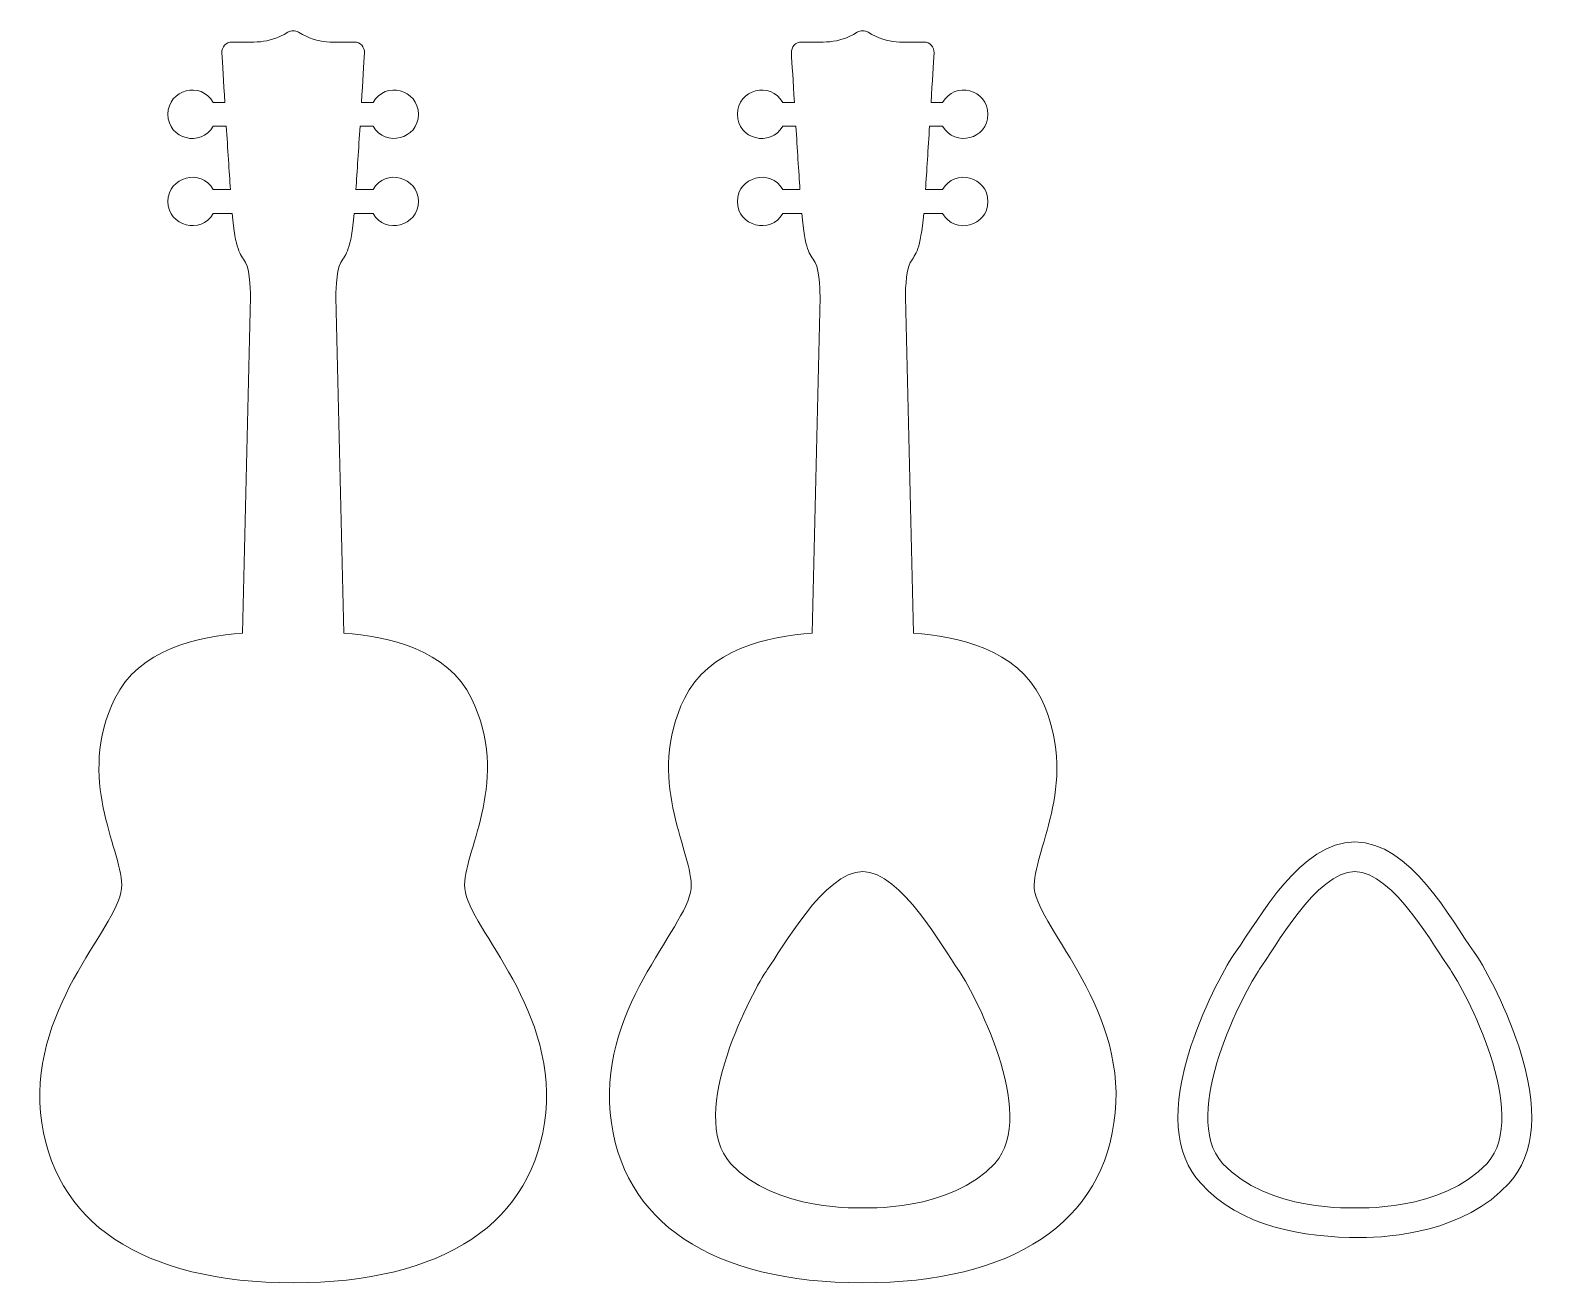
# Model space of a CAD drawing. Header units: inches. Extents: x 26.8 to 39.3, y -5.9 to -0.1.
# Drawn here: x 26.76 to 33.82, y -5.94 to -0.07 of the extents above; entities that cross this region are included whole.
import ezdxf

# ---------------------------------------------------------------- set-up
doc = ezdxf.new("R2010")
doc.units = ezdxf.units.IN
doc.header["$MEASUREMENT"] = 0
doc.layers.add('_U+0421_U+043B_U+043E_U+0439 1', color=7, linetype='Continuous')

msp = doc.modelspace()

# ---------------------------------------------------------------- linework, layer by layer
at = {"layer": '_U+0421_U+043B_U+043E_U+0439 1', "color": 1, "lineweight": 9, "true_color": 0xff0000}
for points, knots in [([(28.7896, -4.0745), (28.7949, -3.8962), (29.0045, -3.5801), (28.8221, -3.2012), (28.7118, -2.9723), (28.43, -2.9099), (28.2242, -2.8963), (28.2242, -2.8963), (28.1868, -1.3219), (28.1868, -1.3219), (28.1868, -1.3219), (28.1868, -1.3219), (28.1868, -1.3219), (28.1868, -1.3219), (28.1873, -1.1972), (28.21, -1.1601), (28.2366, -1.1167), (28.2569, -1.1045), (28.2725, -0.9298), (28.2725, -0.9298), (28.3612, -0.9298), (28.3612, -0.9298), (28.4182, -1.031), (28.5734, -0.9908), (28.5734, -0.8743), (28.5734, -0.7578), (28.4181, -0.7176), (28.3612, -0.8187), (28.3612, -0.8187), (28.2809, -0.8187), (28.2809, -0.8187), (28.2866, -0.7342), (28.2935, -0.6266), (28.3001, -0.5215), (28.3001, -0.5215), (28.3612, -0.5215), (28.3612, -0.5215), (28.4182, -0.6227), (28.5734, -0.5824), (28.5734, -0.466), (28.5734, -0.3495), (28.4181, -0.3093), (28.3612, -0.4104), (28.3612, -0.4104), (28.307, -0.4104), (28.307, -0.4104), (28.3129, -0.3144), (28.3181, -0.2293), (28.3211, -0.1783), (28.3228, -0.151), (28.3011, -0.128), (28.2737, -0.128), (28.1784, -0.127), (28.1089, -0.1403), (28.0126, -0.0817), (27.9969, -0.0721), (27.9774, -0.0721), (27.9617, -0.0817), (27.8671, -0.1393), (27.8016, -0.127), (27.7006, -0.128), (27.6732, -0.128), (27.6515, -0.151), (27.6532, -0.1783), (27.6562, -0.2293), (27.6614, -0.3144), (27.6673, -0.4104), (27.6673, -0.4104), (27.6131, -0.4104), (27.6131, -0.4104), (27.5561, -0.3092), (27.4009, -0.3495), (27.4009, -0.466), (27.4009, -0.5825), (27.5561, -0.6227), (27.6131, -0.5215), (27.6131, -0.5215), (27.6742, -0.5215), (27.6742, -0.5215), (27.6807, -0.6266), (27.6876, -0.7342), (27.6934, -0.8187), (27.6934, -0.8187), (27.6131, -0.8187), (27.6131, -0.8187), (27.5561, -0.7175), (27.4009, -0.7578), (27.4009, -0.8743), (27.4009, -0.9908), (27.5561, -1.031), (27.6131, -0.9298), (27.6131, -0.9298), (27.7017, -0.9298), (27.7017, -0.9298), (27.7174, -1.1045), (27.7377, -1.1167), (27.7643, -1.1601), (27.787, -1.1972), (27.7875, -1.3219), (27.7875, -1.3219), (27.7875, -1.3219), (27.7501, -2.8963), (27.7501, -2.8963), (27.5443, -2.9099), (27.2624, -2.9723), (27.1522, -3.2012), (26.9698, -3.5801), (27.1794, -3.8962), (27.1847, -4.0745), (27.1899, -4.2528), (26.7558, -4.6255), (26.8049, -5.1412), (26.854, -5.6569), (27.2855, -5.9375), (27.9871, -5.9375), (28.6888, -5.9375), (29.1203, -5.6569), (29.1694, -5.1412), (29.2185, -4.6255), (28.7844, -4.2528), (28.7896, -4.0745)], [0, 0, 0, 0, 1, 1, 1, 2, 2, 2, 3, 3, 3, 4, 4, 4, 5, 5, 5, 6, 6, 6, 7, 7, 7, 8, 8, 8, 9, 9, 9, 10, 10, 10, 11, 11, 11, 12, 12, 12, 13, 13, 13, 14, 14, 14, 15, 15, 15, 16, 16, 16, 17, 17, 17, 18, 18, 18, 19, 19, 19, 20, 20, 20, 21, 21, 21, 22, 22, 22, 23, 23, 23, 24, 24, 24, 25, 25, 25, 26, 26, 26, 27, 27, 27, 28, 28, 28, 29, 29, 29, 30, 30, 30, 31, 31, 31, 32, 32, 32, 33, 33, 33, 34, 34, 34, 35, 35, 35, 36, 36, 36, 37, 37, 37, 38, 38, 38, 39, 39, 39, 40, 40, 40, 40]), ([(31.4563, -4.0745), (31.4615, -3.8962), (31.6712, -3.5801), (31.4887, -3.2012), (31.3785, -2.9723), (31.0967, -2.9099), (30.8908, -2.8963), (30.8908, -2.8963), (30.8534, -1.3219), (30.8534, -1.3219), (30.8534, -1.3219), (30.8539, -1.1972), (30.8766, -1.1601), (30.9032, -1.1167), (30.9235, -1.1045), (30.9392, -0.9299), (30.9392, -0.9299), (31.0278, -0.9299), (31.0278, -0.9299), (31.0848, -1.0311), (31.2401, -0.9908), (31.2401, -0.8743), (31.2401, -0.7578), (31.0848, -0.7176), (31.0278, -0.8187), (31.0278, -0.8187), (30.9475, -0.8187), (30.9475, -0.8187), (30.9533, -0.7342), (30.9602, -0.6266), (30.9668, -0.5215), (30.9668, -0.5215), (31.0278, -0.5215), (31.0278, -0.5215), (31.0848, -0.6227), (31.2401, -0.5824), (31.2401, -0.466), (31.2401, -0.3495), (31.0848, -0.3093), (31.0278, -0.4104), (31.0278, -0.4104), (30.9737, -0.4104), (30.9737, -0.4104), (30.9796, -0.3144), (30.9847, -0.2293), (30.9878, -0.1783), (30.9894, -0.151), (30.9677, -0.128), (30.9404, -0.128), (30.845, -0.127), (30.7755, -0.1403), (30.6793, -0.0817), (30.6635, -0.0721), (30.6441, -0.0721), (30.6283, -0.0817), (30.5337, -0.1393), (30.4683, -0.127), (30.3672, -0.128), (30.3399, -0.128), (30.3182, -0.151), (30.3198, -0.1783), (30.3229, -0.2293), (30.328, -0.3144), (30.334, -0.4104), (30.334, -0.4104), (30.2798, -0.4104), (30.2798, -0.4104), (30.2228, -0.3092), (30.0675, -0.3495), (30.0675, -0.466), (30.0675, -0.5825), (30.2228, -0.6227), (30.2798, -0.5215), (30.2798, -0.5215), (30.3408, -0.5215), (30.3408, -0.5215), (30.3474, -0.6266), (30.3543, -0.7342), (30.3601, -0.8187), (30.3601, -0.8187), (30.2798, -0.8187), (30.2798, -0.8187), (30.2228, -0.7175), (30.0675, -0.7578), (30.0675, -0.8743), (30.0675, -0.9908), (30.2228, -1.031), (30.2798, -0.9299), (30.2798, -0.9299), (30.3684, -0.9299), (30.3684, -0.9299), (30.3841, -1.1045), (30.4044, -1.1167), (30.431, -1.1601), (30.4537, -1.1972), (30.4542, -1.3219), (30.4542, -1.3219), (30.4542, -1.3219), (30.4168, -2.8963), (30.4168, -2.8963), (30.2109, -2.9099), (29.9291, -2.9723), (29.8189, -3.2012), (29.6364, -3.5801), (29.8461, -3.8962), (29.8513, -4.0745), (29.8566, -4.2528), (29.4225, -4.6255), (29.4716, -5.1412), (29.5207, -5.6569), (29.9522, -5.9375), (30.6538, -5.9375), (31.3554, -5.9375), (31.7869, -5.6569), (31.836, -5.1412), (31.8851, -4.6255), (31.451, -4.2528), (31.4563, -4.0745)], [0, 0, 0, 0, 1, 1, 1, 2, 2, 2, 3, 3, 3, 4, 4, 4, 5, 5, 5, 6, 6, 6, 7, 7, 7, 8, 8, 8, 9, 9, 9, 10, 10, 10, 11, 11, 11, 12, 12, 12, 13, 13, 13, 14, 14, 14, 15, 15, 15, 16, 16, 16, 17, 17, 17, 18, 18, 18, 19, 19, 19, 20, 20, 20, 21, 21, 21, 22, 22, 22, 23, 23, 23, 24, 24, 24, 25, 25, 25, 26, 26, 26, 27, 27, 27, 28, 28, 28, 29, 29, 29, 30, 30, 30, 31, 31, 31, 32, 32, 32, 33, 33, 33, 34, 34, 34, 35, 35, 35, 36, 36, 36, 37, 37, 37, 38, 38, 38, 39, 39, 39, 39]), ([(33.725, -4.8294), (33.6579, -4.6241), (33.5539, -4.4409), (33.5167, -4.3889), (33.4079, -4.2364), (33.2161, -3.8731), (32.9579, -3.8731), (32.7033, -3.8731), (32.5167, -4.224), (32.399, -4.3889), (32.3619, -4.4409), (32.2579, -4.6241), (32.1908, -4.8294), (32.0964, -5.1184), (32.1116, -5.3344), (32.2361, -5.4714), (32.4224, -5.6764), (32.714, -5.7256), (32.9842, -5.7256), (33.1238, -5.7256), (33.4712, -5.7009), (33.6797, -5.4714), (33.8041, -5.3344), (33.8193, -5.1184), (33.725, -4.8294)], [0, 0, 0, 0, 1, 1, 1, 2, 2, 2, 3, 3, 3, 4, 4, 4, 5, 5, 5, 6, 6, 6, 7, 7, 7, 8, 8, 8, 8]), ([(31.2728, -5.378), (31.0649, -5.6068), (30.6538, -5.5863), (30.6538, -5.5863), (30.6538, -5.5863), (30.2427, -5.6068), (30.0348, -5.378), (29.8269, -5.1492), (30.1422, -4.5618), (30.208, -4.4696), (30.2738, -4.3773), (30.4748, -4.0119), (30.6538, -4.0119), (30.8328, -4.0119), (31.0338, -4.3773), (31.0996, -4.4696), (31.1654, -4.5618), (31.4807, -5.1492), (31.2728, -5.378)], [0, 0, 0, 0, 1, 1, 1, 2, 2, 2, 3, 3, 3, 4, 4, 4, 5, 5, 5, 6, 6, 6, 6]), ([(33.5769, -5.378), (33.369, -5.6068), (32.9579, -5.5863), (32.9579, -5.5863), (32.9579, -5.5863), (32.5467, -5.6068), (32.3389, -5.378), (32.131, -5.1492), (32.4463, -4.5618), (32.5121, -4.4696), (32.5779, -4.3773), (32.7789, -4.0119), (32.9579, -4.0119), (33.1369, -4.0119), (33.3378, -4.3773), (33.4037, -4.4696), (33.4695, -4.5618), (33.7848, -5.1492), (33.5769, -5.378)], [0, 0, 0, 0, 1, 1, 1, 2, 2, 2, 3, 3, 3, 4, 4, 4, 5, 5, 5, 6, 6, 6, 6])]:
    msp.add_open_spline(points, degree=3, knots=knots, dxfattribs=at)

doc.saveas('drawing.dxf')
